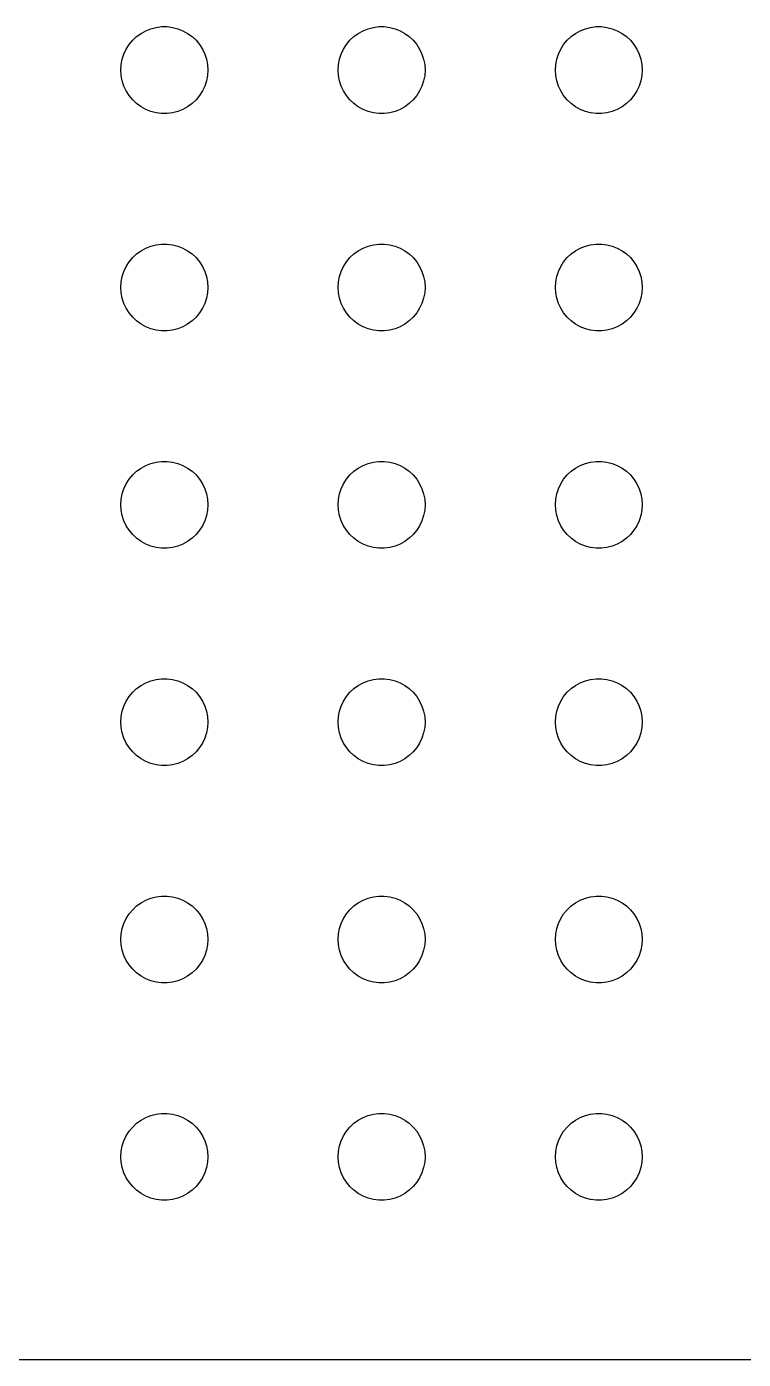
# Model space of a CAD drawing. Header units: metres. Extents: x -104 to 104, y -104 to 104.
# Drawn here: x -79.75 to -55.01, y -104.49 to -58.5 of the extents above; entities that cross this region are included whole.
import ezdxf

# ---------------------------------------------------------------- set-up
doc = ezdxf.new("R2010")
doc.units = ezdxf.units.M

msp = doc.modelspace()

# ---------------------------------------------------------------- linework, layer by layer
for p, q in [((-76.0934, -58.9732), (-75.9561, -58.8442)), ((-75.9561, -58.8442), (-75.8037, -58.7335)), ((-75.8037, -58.7335), (-75.6387, -58.6428)), ((-75.6387, -58.6428), (-75.4635, -58.5734)), ((-75.4635, -58.5734), (-75.2811, -58.5266)), ((-75.2811, -58.5266), (-75.0942, -58.503)), ((-75.0942, -58.503), (-74.9058, -58.503)), ((-74.9058, -58.503), (-74.7189, -58.5266)), ((-74.7189, -58.5266), (-74.5365, -58.5734)), ((-74.5365, -58.5734), (-74.3613, -58.6428)), ((-74.3613, -58.6428), (-74.1963, -58.7335)), ((-74.1963, -58.7335), (-74.0439, -58.8442)), ((-74.0439, -58.8442), (-73.9065, -58.9732)), ((-68.5934, -58.9732), (-68.4561, -58.8442)), ((-68.4561, -58.8442), (-68.3037, -58.7335)), ((-68.3037, -58.7335), (-68.1387, -58.6428)), ((-68.1387, -58.6428), (-67.9635, -58.5734)), ((-67.9635, -58.5734), (-67.7811, -58.5266)), ((-67.7811, -58.5266), (-67.5942, -58.503)), ((-67.5942, -58.503), (-67.4058, -58.503)), ((-67.4058, -58.503), (-67.2189, -58.5266)), ((-67.2189, -58.5266), (-67.0365, -58.5734)), ((-67.0365, -58.5734), (-66.8613, -58.6428)), ((-66.8613, -58.6428), (-66.6963, -58.7335)), ((-66.6963, -58.7335), (-66.5439, -58.8442)), ((-66.5439, -58.8442), (-66.4065, -58.9732)), ((-61.0934, -58.9732), (-60.9561, -58.8442)), ((-60.9561, -58.8442), (-60.8037, -58.7335)), ((-60.8037, -58.7335), (-60.6387, -58.6428)), ((-60.6387, -58.6428), (-60.4635, -58.5734)), ((-60.4635, -58.5734), (-60.2811, -58.5266)), ((-60.2811, -58.5266), (-60.0942, -58.503)), ((-60.0942, -58.503), (-59.9058, -58.503)), ((-59.9058, -58.503), (-59.7189, -58.5266)), ((-59.7189, -58.5266), (-59.5365, -58.5734)), ((-59.5365, -58.5734), (-59.3613, -58.6428)), ((-59.3613, -58.6428), (-59.1963, -58.7335)), ((-59.1963, -58.7335), (-59.0439, -58.8442)), ((-59.0439, -58.8442), (-58.9065, -58.9732)), ((-76.3947, -59.4478), (-76.3145, -59.2774)), ((-76.3145, -59.2774), (-76.2135, -59.1183)), ((-76.2135, -59.1183), (-76.0934, -58.9732)), ((-73.9065, -58.9732), (-73.7865, -59.1183)), ((-73.7865, -59.1183), (-73.6855, -59.2774)), ((-73.6855, -59.2774), (-73.6053, -59.4478)), ((-68.8947, -59.4478), (-68.8145, -59.2774)), ((-68.8145, -59.2774), (-68.7135, -59.1183)), ((-68.7135, -59.1183), (-68.5934, -58.9732)), ((-66.4065, -58.9732), (-66.2865, -59.1183)), ((-66.2865, -59.1183), (-66.1855, -59.2774)), ((-66.1855, -59.2774), (-66.1053, -59.4478)), ((-61.3947, -59.4478), (-61.3145, -59.2774)), ((-61.3145, -59.2774), (-61.2135, -59.1183)), ((-61.2135, -59.1183), (-61.0934, -58.9732)), ((-58.9065, -58.9732), (-58.7865, -59.1183)), ((-58.7865, -59.1183), (-58.6855, -59.2774)), ((-58.6855, -59.2774), (-58.6053, -59.4478)), ((-76.4882, -59.812), (-76.4529, -59.627)), ((-76.4529, -59.627), (-76.3947, -59.4478)), ((-73.6053, -59.4478), (-73.5471, -59.627)), ((-73.5471, -59.627), (-73.5118, -59.812)), ((-68.9882, -59.812), (-68.9529, -59.627)), ((-68.9529, -59.627), (-68.8947, -59.4478)), ((-66.1053, -59.4478), (-66.0471, -59.627)), ((-66.0471, -59.627), (-66.0118, -59.812)), ((-61.4882, -59.812), (-61.4529, -59.627)), ((-61.4529, -59.627), (-61.3947, -59.4478)), ((-58.6053, -59.4478), (-58.5471, -59.627)), ((-58.5471, -59.627), (-58.5118, -59.812)), ((-76.5, -60), (-76.4882, -59.812)), ((-76.4882, -60.188), (-76.5, -60)), ((-76.4529, -60.373), (-76.4882, -60.188)), ((-73.5118, -60.188), (-73.5471, -60.373)), ((-73.5118, -59.812), (-73.5, -60)), ((-73.5, -60), (-73.5118, -60.188)), ((-69, -60), (-68.9882, -59.812)), ((-68.9882, -60.188), (-69, -60)), ((-68.9529, -60.373), (-68.9882, -60.188)), ((-66.0118, -60.188), (-66.0471, -60.373)), ((-66.0118, -59.812), (-66, -60)), ((-66, -60), (-66.0118, -60.188)), ((-61.5, -60), (-61.4882, -59.812)), ((-61.4882, -60.188), (-61.5, -60)), ((-61.4529, -60.373), (-61.4882, -60.188)), ((-58.5118, -60.188), (-58.5471, -60.373)), ((-58.5118, -59.812), (-58.5, -60)), ((-58.5, -60), (-58.5118, -60.188)), ((-76.3947, -60.5522), (-76.4529, -60.373)), ((-76.3145, -60.7226), (-76.3947, -60.5522)), ((-73.6053, -60.5522), (-73.6855, -60.7226)), ((-73.5471, -60.373), (-73.6053, -60.5522)), ((-68.8947, -60.5522), (-68.9529, -60.373)), ((-68.8145, -60.7226), (-68.8947, -60.5522)), ((-66.1053, -60.5522), (-66.1855, -60.7226)), ((-66.0471, -60.373), (-66.1053, -60.5522)), ((-61.3947, -60.5522), (-61.4529, -60.373)), ((-61.3145, -60.7226), (-61.3947, -60.5522)), ((-58.6053, -60.5522), (-58.6855, -60.7226)), ((-58.5471, -60.373), (-58.6053, -60.5522)), ((-76.2135, -60.8817), (-76.3145, -60.7226)), ((-76.0934, -61.0268), (-76.2135, -60.8817)), ((-75.9561, -61.1558), (-76.0934, -61.0268)), ((-75.8037, -61.2665), (-75.9561, -61.1558)), ((-74.0439, -61.1558), (-74.1963, -61.2665)), ((-73.9065, -61.0268), (-74.0439, -61.1558)), ((-73.7865, -60.8817), (-73.9065, -61.0268)), ((-73.6855, -60.7226), (-73.7865, -60.8817)), ((-68.7135, -60.8817), (-68.8145, -60.7226)), ((-68.5934, -61.0268), (-68.7135, -60.8817)), ((-68.4561, -61.1558), (-68.5934, -61.0268)), ((-68.3037, -61.2665), (-68.4561, -61.1558)), ((-66.5439, -61.1558), (-66.6963, -61.2665)), ((-66.4065, -61.0268), (-66.5439, -61.1558)), ((-66.2865, -60.8817), (-66.4065, -61.0268)), ((-66.1855, -60.7226), (-66.2865, -60.8817)), ((-61.2135, -60.8817), (-61.3145, -60.7226)), ((-61.0934, -61.0268), (-61.2135, -60.8817)), ((-60.9561, -61.1558), (-61.0934, -61.0268)), ((-60.8037, -61.2665), (-60.9561, -61.1558)), ((-59.0439, -61.1558), (-59.1963, -61.2665)), ((-58.9065, -61.0268), (-59.0439, -61.1558)), ((-58.7865, -60.8817), (-58.9065, -61.0268)), ((-58.6855, -60.7226), (-58.7865, -60.8817)), ((-75.6387, -61.3572), (-75.8037, -61.2665)), ((-75.4635, -61.4266), (-75.6387, -61.3572)), ((-75.2811, -61.4734), (-75.4635, -61.4266)), ((-75.0942, -61.497), (-75.2811, -61.4734)), ((-74.9058, -61.497), (-75.0942, -61.497)), ((-74.7189, -61.4734), (-74.9058, -61.497)), ((-74.5365, -61.4266), (-74.7189, -61.4734)), ((-74.3613, -61.3572), (-74.5365, -61.4266)), ((-74.1963, -61.2665), (-74.3613, -61.3572)), ((-68.1387, -61.3572), (-68.3037, -61.2665)), ((-67.9635, -61.4266), (-68.1387, -61.3572)), ((-67.7811, -61.4734), (-67.9635, -61.4266)), ((-67.5942, -61.497), (-67.7811, -61.4734)), ((-67.4058, -61.497), (-67.5942, -61.497)), ((-67.2189, -61.4734), (-67.4058, -61.497)), ((-67.0365, -61.4266), (-67.2189, -61.4734)), ((-66.8613, -61.3572), (-67.0365, -61.4266)), ((-66.6963, -61.2665), (-66.8613, -61.3572)), ((-60.6387, -61.3572), (-60.8037, -61.2665)), ((-60.4635, -61.4266), (-60.6387, -61.3572)), ((-60.2811, -61.4734), (-60.4635, -61.4266)), ((-60.0942, -61.497), (-60.2811, -61.4734)), ((-59.9058, -61.497), (-60.0942, -61.497)), ((-59.7189, -61.4734), (-59.9058, -61.497)), ((-59.5365, -61.4266), (-59.7189, -61.4734)), ((-59.3613, -61.3572), (-59.5365, -61.4266)), ((-59.1963, -61.2665), (-59.3613, -61.3572)), ((-75.8037, -66.2335), (-75.6387, -66.1428)), ((-75.6387, -66.1428), (-75.4635, -66.0734)), ((-75.4635, -66.0734), (-75.2811, -66.0266)), ((-75.2811, -66.0266), (-75.0942, -66.003)), ((-75.0942, -66.003), (-74.9058, -66.003)), ((-74.9058, -66.003), (-74.7189, -66.0266)), ((-74.7189, -66.0266), (-74.5365, -66.0734)), ((-74.5365, -66.0734), (-74.3613, -66.1428)), ((-74.3613, -66.1428), (-74.1963, -66.2335)), ((-68.3037, -66.2335), (-68.1387, -66.1428)), ((-68.1387, -66.1428), (-67.9635, -66.0734)), ((-67.9635, -66.0734), (-67.7811, -66.0266)), ((-67.7811, -66.0266), (-67.5942, -66.003)), ((-67.5942, -66.003), (-67.4058, -66.003)), ((-67.4058, -66.003), (-67.2189, -66.0266)), ((-67.2189, -66.0266), (-67.0365, -66.0734)), ((-67.0365, -66.0734), (-66.8613, -66.1428)), ((-66.8613, -66.1428), (-66.6963, -66.2335)), ((-60.8037, -66.2335), (-60.6387, -66.1428)), ((-60.6387, -66.1428), (-60.4635, -66.0734)), ((-60.4635, -66.0734), (-60.2811, -66.0266)), ((-60.2811, -66.0266), (-60.0942, -66.003)), ((-60.0942, -66.003), (-59.9058, -66.003)), ((-59.9058, -66.003), (-59.7189, -66.0266)), ((-59.7189, -66.0266), (-59.5365, -66.0734)), ((-59.5365, -66.0734), (-59.3613, -66.1428)), ((-59.3613, -66.1428), (-59.1963, -66.2335)), ((-76.3145, -66.7774), (-76.2135, -66.6183)), ((-76.2135, -66.6183), (-76.0934, -66.4732)), ((-76.0934, -66.4732), (-75.9561, -66.3442)), ((-75.9561, -66.3442), (-75.8037, -66.2335)), ((-74.1963, -66.2335), (-74.0439, -66.3442)), ((-74.0439, -66.3442), (-73.9065, -66.4732)), ((-73.9065, -66.4732), (-73.7865, -66.6183)), ((-73.7865, -66.6183), (-73.6855, -66.7774)), ((-68.8145, -66.7774), (-68.7135, -66.6183)), ((-68.7135, -66.6183), (-68.5934, -66.4732)), ((-68.5934, -66.4732), (-68.4561, -66.3442)), ((-68.4561, -66.3442), (-68.3037, -66.2335)), ((-66.6963, -66.2335), (-66.5439, -66.3442)), ((-66.5439, -66.3442), (-66.4065, -66.4732)), ((-66.4065, -66.4732), (-66.2865, -66.6183)), ((-66.2865, -66.6183), (-66.1855, -66.7774)), ((-61.3145, -66.7774), (-61.2135, -66.6183)), ((-61.2135, -66.6183), (-61.0934, -66.4732)), ((-61.0934, -66.4732), (-60.9561, -66.3442)), ((-60.9561, -66.3442), (-60.8037, -66.2335)), ((-59.1963, -66.2335), (-59.0439, -66.3442)), ((-59.0439, -66.3442), (-58.9065, -66.4732)), ((-58.9065, -66.4732), (-58.7865, -66.6183)), ((-58.7865, -66.6183), (-58.6855, -66.7774)), ((-76.4882, -67.312), (-76.4529, -67.127)), ((-76.4529, -67.127), (-76.3947, -66.9478)), ((-76.3947, -66.9478), (-76.3145, -66.7774)), ((-73.6855, -66.7774), (-73.6053, -66.9478)), ((-73.6053, -66.9478), (-73.5471, -67.127)), ((-73.5471, -67.127), (-73.5118, -67.312)), ((-68.9882, -67.312), (-68.9529, -67.127)), ((-68.9529, -67.127), (-68.8947, -66.9478)), ((-68.8947, -66.9478), (-68.8145, -66.7774)), ((-66.1855, -66.7774), (-66.1053, -66.9478)), ((-66.1053, -66.9478), (-66.0471, -67.127)), ((-66.0471, -67.127), (-66.0118, -67.312)), ((-61.4882, -67.312), (-61.4529, -67.127)), ((-61.4529, -67.127), (-61.3947, -66.9478)), ((-61.3947, -66.9478), (-61.3145, -66.7774)), ((-58.6855, -66.7774), (-58.6053, -66.9478)), ((-58.6053, -66.9478), (-58.5471, -67.127)), ((-58.5471, -67.127), (-58.5118, -67.312)), ((-76.5, -67.5), (-76.4882, -67.312)), ((-76.4882, -67.688), (-76.5, -67.5)), ((-73.5118, -67.312), (-73.5, -67.5)), ((-73.5, -67.5), (-73.5118, -67.688)), ((-69, -67.5), (-68.9882, -67.312)), ((-68.9882, -67.688), (-69, -67.5)), ((-66.0118, -67.312), (-66, -67.5)), ((-66, -67.5), (-66.0118, -67.688)), ((-61.5, -67.5), (-61.4882, -67.312)), ((-61.4882, -67.688), (-61.5, -67.5)), ((-58.5118, -67.312), (-58.5, -67.5)), ((-58.5, -67.5), (-58.5118, -67.688)), ((-76.4529, -67.873), (-76.4882, -67.688)), ((-76.3947, -68.0522), (-76.4529, -67.873)), ((-76.3145, -68.2226), (-76.3947, -68.0522)), ((-73.6053, -68.0522), (-73.6855, -68.2226)), ((-73.5471, -67.873), (-73.6053, -68.0522)), ((-73.5118, -67.688), (-73.5471, -67.873)), ((-68.9529, -67.873), (-68.9882, -67.688)), ((-68.8947, -68.0522), (-68.9529, -67.873)), ((-68.8145, -68.2226), (-68.8947, -68.0522)), ((-66.1053, -68.0522), (-66.1855, -68.2226)), ((-66.0471, -67.873), (-66.1053, -68.0522)), ((-66.0118, -67.688), (-66.0471, -67.873)), ((-61.4529, -67.873), (-61.4882, -67.688)), ((-61.3947, -68.0522), (-61.4529, -67.873)), ((-61.3145, -68.2226), (-61.3947, -68.0522)), ((-58.6053, -68.0522), (-58.6855, -68.2226)), ((-58.5471, -67.873), (-58.6053, -68.0522)), ((-58.5118, -67.688), (-58.5471, -67.873)), ((-76.2135, -68.3817), (-76.3145, -68.2226)), ((-76.0934, -68.5268), (-76.2135, -68.3817)), ((-73.7865, -68.3817), (-73.9065, -68.5268)), ((-73.6855, -68.2226), (-73.7865, -68.3817)), ((-68.7135, -68.3817), (-68.8145, -68.2226)), ((-68.5934, -68.5268), (-68.7135, -68.3817)), ((-66.2865, -68.3817), (-66.4065, -68.5268)), ((-66.1855, -68.2226), (-66.2865, -68.3817)), ((-61.2135, -68.3817), (-61.3145, -68.2226)), ((-61.0934, -68.5268), (-61.2135, -68.3817)), ((-58.7865, -68.3817), (-58.9065, -68.5268)), ((-58.6855, -68.2226), (-58.7865, -68.3817)), ((-75.9561, -68.6558), (-76.0934, -68.5268)), ((-75.8037, -68.7665), (-75.9561, -68.6558)), ((-75.6387, -68.8572), (-75.8037, -68.7665)), ((-75.4635, -68.9266), (-75.6387, -68.8572)), ((-75.2811, -68.9734), (-75.4635, -68.9266)), ((-75.0942, -68.997), (-75.2811, -68.9734)), ((-74.7189, -68.9734), (-74.9058, -68.997)), ((-74.5365, -68.9266), (-74.7189, -68.9734)), ((-74.3613, -68.8572), (-74.5365, -68.9266)), ((-74.1963, -68.7665), (-74.3613, -68.8572)), ((-74.0439, -68.6558), (-74.1963, -68.7665)), ((-73.9065, -68.5268), (-74.0439, -68.6558)), ((-68.4561, -68.6558), (-68.5934, -68.5268)), ((-68.3037, -68.7665), (-68.4561, -68.6558)), ((-68.1387, -68.8572), (-68.3037, -68.7665)), ((-67.9635, -68.9266), (-68.1387, -68.8572)), ((-67.7811, -68.9734), (-67.9635, -68.9266)), ((-67.5942, -68.997), (-67.7811, -68.9734)), ((-67.2189, -68.9734), (-67.4058, -68.997)), ((-67.0365, -68.9266), (-67.2189, -68.9734)), ((-66.8613, -68.8572), (-67.0365, -68.9266)), ((-66.6963, -68.7665), (-66.8613, -68.8572)), ((-66.5439, -68.6558), (-66.6963, -68.7665)), ((-66.4065, -68.5268), (-66.5439, -68.6558)), ((-60.9561, -68.6558), (-61.0934, -68.5268)), ((-60.8037, -68.7665), (-60.9561, -68.6558)), ((-60.6387, -68.8572), (-60.8037, -68.7665)), ((-60.4635, -68.9266), (-60.6387, -68.8572)), ((-60.2811, -68.9734), (-60.4635, -68.9266)), ((-60.0942, -68.997), (-60.2811, -68.9734)), ((-59.7189, -68.9734), (-59.9058, -68.997)), ((-59.5365, -68.9266), (-59.7189, -68.9734)), ((-59.3613, -68.8572), (-59.5365, -68.9266)), ((-59.1963, -68.7665), (-59.3613, -68.8572)), ((-59.0439, -68.6558), (-59.1963, -68.7665)), ((-58.9065, -68.5268), (-59.0439, -68.6558)), ((-74.9058, -68.997), (-75.0942, -68.997)), ((-67.4058, -68.997), (-67.5942, -68.997)), ((-59.9058, -68.997), (-60.0942, -68.997)), ((-75.6387, -73.6428), (-75.4635, -73.5734)), ((-75.4635, -73.5734), (-75.2811, -73.5266)), ((-75.2811, -73.5266), (-75.0942, -73.503)), ((-75.0942, -73.503), (-74.9058, -73.503)), ((-74.9058, -73.503), (-74.7189, -73.5266)), ((-74.7189, -73.5266), (-74.5365, -73.5734)), ((-74.5365, -73.5734), (-74.3613, -73.6428)), ((-68.1387, -73.6428), (-67.9635, -73.5734)), ((-67.9635, -73.5734), (-67.7811, -73.5266)), ((-67.7811, -73.5266), (-67.5942, -73.503)), ((-67.5942, -73.503), (-67.4058, -73.503)), ((-67.4058, -73.503), (-67.2189, -73.5266)), ((-67.2189, -73.5266), (-67.0365, -73.5734)), ((-67.0365, -73.5734), (-66.8613, -73.6428)), ((-60.6387, -73.6428), (-60.4635, -73.5734)), ((-60.4635, -73.5734), (-60.2811, -73.5266)), ((-60.2811, -73.5266), (-60.0942, -73.503)), ((-60.0942, -73.503), (-59.9058, -73.503)), ((-59.9058, -73.503), (-59.7189, -73.5266)), ((-59.7189, -73.5266), (-59.5365, -73.5734)), ((-59.5365, -73.5734), (-59.3613, -73.6428)), ((-76.2135, -74.1183), (-76.0934, -73.9732)), ((-76.0934, -73.9732), (-75.9561, -73.8442)), ((-75.9561, -73.8442), (-75.8037, -73.7335)), ((-75.8037, -73.7335), (-75.6387, -73.6428)), ((-74.3613, -73.6428), (-74.1963, -73.7335)), ((-74.1963, -73.7335), (-74.0439, -73.8442)), ((-74.0439, -73.8442), (-73.9065, -73.9732)), ((-73.9065, -73.9732), (-73.7865, -74.1183)), ((-68.7135, -74.1183), (-68.5934, -73.9732)), ((-68.5934, -73.9732), (-68.4561, -73.8442)), ((-68.4561, -73.8442), (-68.3037, -73.7335)), ((-68.3037, -73.7335), (-68.1387, -73.6428)), ((-66.8613, -73.6428), (-66.6963, -73.7335)), ((-66.6963, -73.7335), (-66.5439, -73.8442)), ((-66.5439, -73.8442), (-66.4065, -73.9732)), ((-66.4065, -73.9732), (-66.2865, -74.1183)), ((-61.2135, -74.1183), (-61.0934, -73.9732)), ((-61.0934, -73.9732), (-60.9561, -73.8442)), ((-60.9561, -73.8442), (-60.8037, -73.7335)), ((-60.8037, -73.7335), (-60.6387, -73.6428)), ((-59.3613, -73.6428), (-59.1963, -73.7335)), ((-59.1963, -73.7335), (-59.0439, -73.8442)), ((-59.0439, -73.8442), (-58.9065, -73.9732)), ((-58.9065, -73.9732), (-58.7865, -74.1183)), ((-76.4529, -74.627), (-76.3947, -74.4478)), ((-76.3947, -74.4478), (-76.3145, -74.2774)), ((-76.3145, -74.2774), (-76.2135, -74.1183)), ((-73.7865, -74.1183), (-73.6855, -74.2774)), ((-73.6855, -74.2774), (-73.6053, -74.4478)), ((-73.6053, -74.4478), (-73.5471, -74.627)), ((-68.9529, -74.627), (-68.8947, -74.4478)), ((-68.8947, -74.4478), (-68.8145, -74.2774)), ((-68.8145, -74.2774), (-68.7135, -74.1183)), ((-66.2865, -74.1183), (-66.1855, -74.2774)), ((-66.1855, -74.2774), (-66.1053, -74.4478)), ((-66.1053, -74.4478), (-66.0471, -74.627)), ((-61.4529, -74.627), (-61.3947, -74.4478)), ((-61.3947, -74.4478), (-61.3145, -74.2774)), ((-61.3145, -74.2774), (-61.2135, -74.1183)), ((-58.7865, -74.1183), (-58.6855, -74.2774)), ((-58.6855, -74.2774), (-58.6053, -74.4478)), ((-58.6053, -74.4478), (-58.5471, -74.627)), ((-76.5, -75), (-76.4882, -74.812)), ((-76.4882, -74.812), (-76.4529, -74.627)), ((-73.5471, -74.627), (-73.5118, -74.812)), ((-73.5118, -74.812), (-73.5, -75)), ((-69, -75), (-68.9882, -74.812)), ((-68.9882, -74.812), (-68.9529, -74.627)), ((-66.0471, -74.627), (-66.0118, -74.812)), ((-66.0118, -74.812), (-66, -75)), ((-61.5, -75), (-61.4882, -74.812)), ((-61.4882, -74.812), (-61.4529, -74.627)), ((-58.5471, -74.627), (-58.5118, -74.812)), ((-58.5118, -74.812), (-58.5, -75)), ((-76.4882, -75.188), (-76.5, -75)), ((-76.4529, -75.373), (-76.4882, -75.188)), ((-76.3947, -75.5522), (-76.4529, -75.373)), ((-73.5471, -75.373), (-73.6053, -75.5522)), ((-73.5118, -75.188), (-73.5471, -75.373)), ((-73.5, -75), (-73.5118, -75.188)), ((-68.9882, -75.188), (-69, -75)), ((-68.9529, -75.373), (-68.9882, -75.188)), ((-68.8947, -75.5522), (-68.9529, -75.373)), ((-66.0471, -75.373), (-66.1053, -75.5522)), ((-66.0118, -75.188), (-66.0471, -75.373)), ((-66, -75), (-66.0118, -75.188)), ((-61.4882, -75.188), (-61.5, -75)), ((-61.4529, -75.373), (-61.4882, -75.188)), ((-61.3947, -75.5522), (-61.4529, -75.373)), ((-58.5471, -75.373), (-58.6053, -75.5522)), ((-58.5118, -75.188), (-58.5471, -75.373)), ((-58.5, -75), (-58.5118, -75.188)), ((-76.3145, -75.7226), (-76.3947, -75.5522)), ((-76.2135, -75.8817), (-76.3145, -75.7226)), ((-73.6855, -75.7226), (-73.7865, -75.8817)), ((-73.6053, -75.5522), (-73.6855, -75.7226)), ((-68.8145, -75.7226), (-68.8947, -75.5522)), ((-68.7135, -75.8817), (-68.8145, -75.7226)), ((-66.1855, -75.7226), (-66.2865, -75.8817)), ((-66.1053, -75.5522), (-66.1855, -75.7226)), ((-61.3145, -75.7226), (-61.3947, -75.5522)), ((-61.2135, -75.8817), (-61.3145, -75.7226)), ((-58.6855, -75.7226), (-58.7865, -75.8817)), ((-58.6053, -75.5522), (-58.6855, -75.7226)), ((-76.0934, -76.0268), (-76.2135, -75.8817)), ((-75.9561, -76.1558), (-76.0934, -76.0268)), ((-75.8037, -76.2665), (-75.9561, -76.1558)), ((-75.6387, -76.3572), (-75.8037, -76.2665)), ((-74.1963, -76.2665), (-74.3613, -76.3572)), ((-74.0439, -76.1558), (-74.1963, -76.2665)), ((-73.9065, -76.0268), (-74.0439, -76.1558)), ((-73.7865, -75.8817), (-73.9065, -76.0268)), ((-68.5934, -76.0268), (-68.7135, -75.8817)), ((-68.4561, -76.1558), (-68.5934, -76.0268)), ((-68.3037, -76.2665), (-68.4561, -76.1558)), ((-68.1387, -76.3572), (-68.3037, -76.2665)), ((-66.6963, -76.2665), (-66.8613, -76.3572)), ((-66.5439, -76.1558), (-66.6963, -76.2665)), ((-66.4065, -76.0268), (-66.5439, -76.1558)), ((-66.2865, -75.8817), (-66.4065, -76.0268)), ((-61.0934, -76.0268), (-61.2135, -75.8817)), ((-60.9561, -76.1558), (-61.0934, -76.0268)), ((-60.8037, -76.2665), (-60.9561, -76.1558)), ((-60.6387, -76.3572), (-60.8037, -76.2665)), ((-59.1963, -76.2665), (-59.3613, -76.3572)), ((-59.0439, -76.1558), (-59.1963, -76.2665)), ((-58.9065, -76.0268), (-59.0439, -76.1558)), ((-58.7865, -75.8817), (-58.9065, -76.0268)), ((-75.4635, -76.4266), (-75.6387, -76.3572)), ((-75.2811, -76.4734), (-75.4635, -76.4266)), ((-75.0942, -76.497), (-75.2811, -76.4734)), ((-74.9058, -76.497), (-75.0942, -76.497)), ((-74.7189, -76.4734), (-74.9058, -76.497)), ((-74.5365, -76.4266), (-74.7189, -76.4734)), ((-74.3613, -76.3572), (-74.5365, -76.4266)), ((-67.9635, -76.4266), (-68.1387, -76.3572)), ((-67.7811, -76.4734), (-67.9635, -76.4266)), ((-67.5942, -76.497), (-67.7811, -76.4734)), ((-67.4058, -76.497), (-67.5942, -76.497)), ((-67.2189, -76.4734), (-67.4058, -76.497)), ((-67.0365, -76.4266), (-67.2189, -76.4734)), ((-66.8613, -76.3572), (-67.0365, -76.4266)), ((-60.4635, -76.4266), (-60.6387, -76.3572)), ((-60.2811, -76.4734), (-60.4635, -76.4266)), ((-60.0942, -76.497), (-60.2811, -76.4734)), ((-59.9058, -76.497), (-60.0942, -76.497)), ((-59.7189, -76.4734), (-59.9058, -76.497)), ((-59.5365, -76.4266), (-59.7189, -76.4734)), ((-59.3613, -76.3572), (-59.5365, -76.4266)), ((-76.0934, -81.4732), (-75.9561, -81.3442)), ((-75.9561, -81.3442), (-75.8037, -81.2335)), ((-75.8037, -81.2335), (-75.6387, -81.1428)), ((-75.6387, -81.1428), (-75.4635, -81.0734)), ((-75.4635, -81.0734), (-75.2811, -81.0266)), ((-75.2811, -81.0266), (-75.0942, -81.003)), ((-75.0942, -81.003), (-74.9058, -81.003)), ((-74.9058, -81.003), (-74.7189, -81.0266)), ((-74.7189, -81.0266), (-74.5365, -81.0734)), ((-74.5365, -81.0734), (-74.3613, -81.1428)), ((-74.3613, -81.1428), (-74.1963, -81.2335)), ((-74.1963, -81.2335), (-74.0439, -81.3442)), ((-74.0439, -81.3442), (-73.9065, -81.4732)), ((-68.5934, -81.4732), (-68.4561, -81.3442)), ((-68.4561, -81.3442), (-68.3037, -81.2335)), ((-68.3037, -81.2335), (-68.1387, -81.1428)), ((-68.1387, -81.1428), (-67.9635, -81.0734)), ((-67.9635, -81.0734), (-67.7811, -81.0266)), ((-67.7811, -81.0266), (-67.5942, -81.003)), ((-67.5942, -81.003), (-67.4058, -81.003)), ((-67.4058, -81.003), (-67.2189, -81.0266)), ((-67.2189, -81.0266), (-67.0365, -81.0734)), ((-67.0365, -81.0734), (-66.8613, -81.1428)), ((-66.8613, -81.1428), (-66.6963, -81.2335)), ((-66.6963, -81.2335), (-66.5439, -81.3442)), ((-66.5439, -81.3442), (-66.4065, -81.4732)), ((-61.0934, -81.4732), (-60.9561, -81.3442)), ((-60.9561, -81.3442), (-60.8037, -81.2335)), ((-60.8037, -81.2335), (-60.6387, -81.1428)), ((-60.6387, -81.1428), (-60.4635, -81.0734)), ((-60.4635, -81.0734), (-60.2811, -81.0266)), ((-60.2811, -81.0266), (-60.0942, -81.003)), ((-60.0942, -81.003), (-59.9058, -81.003)), ((-59.9058, -81.003), (-59.7189, -81.0266)), ((-59.7189, -81.0266), (-59.5365, -81.0734)), ((-59.5365, -81.0734), (-59.3613, -81.1428)), ((-59.3613, -81.1428), (-59.1963, -81.2335)), ((-59.1963, -81.2335), (-59.0439, -81.3442)), ((-59.0439, -81.3442), (-58.9065, -81.4732)), ((-76.3947, -81.9478), (-76.3145, -81.7774)), ((-76.3145, -81.7774), (-76.2135, -81.6183)), ((-76.2135, -81.6183), (-76.0934, -81.4732)), ((-73.9065, -81.4732), (-73.7865, -81.6183)), ((-73.7865, -81.6183), (-73.6855, -81.7774)), ((-73.6855, -81.7774), (-73.6053, -81.9478)), ((-68.8947, -81.9478), (-68.8145, -81.7774)), ((-68.8145, -81.7774), (-68.7135, -81.6183)), ((-68.7135, -81.6183), (-68.5934, -81.4732)), ((-66.4065, -81.4732), (-66.2865, -81.6183)), ((-66.2865, -81.6183), (-66.1855, -81.7774)), ((-66.1855, -81.7774), (-66.1053, -81.9478)), ((-61.3947, -81.9478), (-61.3145, -81.7774)), ((-61.3145, -81.7774), (-61.2135, -81.6183)), ((-61.2135, -81.6183), (-61.0934, -81.4732)), ((-58.9065, -81.4732), (-58.7865, -81.6183)), ((-58.7865, -81.6183), (-58.6855, -81.7774)), ((-58.6855, -81.7774), (-58.6053, -81.9478)), ((-76.5, -82.5), (-76.4882, -82.312)), ((-76.4882, -82.312), (-76.4529, -82.127)), ((-76.4529, -82.127), (-76.3947, -81.9478)), ((-73.6053, -81.9478), (-73.5471, -82.127)), ((-73.5471, -82.127), (-73.5118, -82.312)), ((-73.5118, -82.312), (-73.5, -82.5)), ((-69, -82.5), (-68.9882, -82.312)), ((-68.9882, -82.312), (-68.9529, -82.127)), ((-68.9529, -82.127), (-68.8947, -81.9478)), ((-66.1053, -81.9478), (-66.0471, -82.127)), ((-66.0471, -82.127), (-66.0118, -82.312)), ((-66.0118, -82.312), (-66, -82.5)), ((-61.5, -82.5), (-61.4882, -82.312)), ((-61.4882, -82.312), (-61.4529, -82.127)), ((-61.4529, -82.127), (-61.3947, -81.9478)), ((-58.6053, -81.9478), (-58.5471, -82.127)), ((-58.5471, -82.127), (-58.5118, -82.312)), ((-58.5118, -82.312), (-58.5, -82.5)), ((-76.4882, -82.688), (-76.5, -82.5)), ((-76.4529, -82.873), (-76.4882, -82.688)), ((-73.5118, -82.688), (-73.5471, -82.873)), ((-73.5, -82.5), (-73.5118, -82.688)), ((-68.9882, -82.688), (-69, -82.5)), ((-68.9529, -82.873), (-68.9882, -82.688)), ((-66.0118, -82.688), (-66.0471, -82.873)), ((-66, -82.5), (-66.0118, -82.688)), ((-61.4882, -82.688), (-61.5, -82.5)), ((-61.4529, -82.873), (-61.4882, -82.688)), ((-58.5118, -82.688), (-58.5471, -82.873)), ((-58.5, -82.5), (-58.5118, -82.688)), ((-76.3947, -83.0522), (-76.4529, -82.873)), ((-76.3145, -83.2226), (-76.3947, -83.0522)), ((-76.2135, -83.3817), (-76.3145, -83.2226)), ((-73.6855, -83.2226), (-73.7865, -83.3817)), ((-73.6053, -83.0522), (-73.6855, -83.2226)), ((-73.5471, -82.873), (-73.6053, -83.0522)), ((-68.8947, -83.0522), (-68.9529, -82.873)), ((-68.8145, -83.2226), (-68.8947, -83.0522)), ((-68.7135, -83.3817), (-68.8145, -83.2226)), ((-66.1855, -83.2226), (-66.2865, -83.3817)), ((-66.1053, -83.0522), (-66.1855, -83.2226)), ((-66.0471, -82.873), (-66.1053, -83.0522)), ((-61.3947, -83.0522), (-61.4529, -82.873)), ((-61.3145, -83.2226), (-61.3947, -83.0522)), ((-61.2135, -83.3817), (-61.3145, -83.2226)), ((-58.6855, -83.2226), (-58.7865, -83.3817)), ((-58.6053, -83.0522), (-58.6855, -83.2226)), ((-58.5471, -82.873), (-58.6053, -83.0522)), ((-76.0934, -83.5268), (-76.2135, -83.3817)), ((-75.9561, -83.6558), (-76.0934, -83.5268)), ((-75.8037, -83.7665), (-75.9561, -83.6558)), ((-74.0439, -83.6558), (-74.1963, -83.7665)), ((-73.9065, -83.5268), (-74.0439, -83.6558)), ((-73.7865, -83.3817), (-73.9065, -83.5268)), ((-68.5934, -83.5268), (-68.7135, -83.3817)), ((-68.4561, -83.6558), (-68.5934, -83.5268)), ((-68.3037, -83.7665), (-68.4561, -83.6558)), ((-66.5439, -83.6558), (-66.6963, -83.7665)), ((-66.4065, -83.5268), (-66.5439, -83.6558)), ((-66.2865, -83.3817), (-66.4065, -83.5268)), ((-61.0934, -83.5268), (-61.2135, -83.3817)), ((-60.9561, -83.6558), (-61.0934, -83.5268)), ((-60.8037, -83.7665), (-60.9561, -83.6558)), ((-59.0439, -83.6558), (-59.1963, -83.7665)), ((-58.9065, -83.5268), (-59.0439, -83.6558)), ((-58.7865, -83.3817), (-58.9065, -83.5268)), ((-75.6387, -83.8572), (-75.8037, -83.7665)), ((-75.4635, -83.9266), (-75.6387, -83.8572)), ((-75.2811, -83.9734), (-75.4635, -83.9266)), ((-75.0942, -83.997), (-75.2811, -83.9734)), ((-74.9058, -83.997), (-75.0942, -83.997)), ((-74.7189, -83.9734), (-74.9058, -83.997)), ((-74.5365, -83.9266), (-74.7189, -83.9734)), ((-74.3613, -83.8572), (-74.5365, -83.9266)), ((-74.1963, -83.7665), (-74.3613, -83.8572)), ((-68.1387, -83.8572), (-68.3037, -83.7665)), ((-67.9635, -83.9266), (-68.1387, -83.8572)), ((-67.7811, -83.9734), (-67.9635, -83.9266)), ((-67.5942, -83.997), (-67.7811, -83.9734)), ((-67.4058, -83.997), (-67.5942, -83.997)), ((-67.2189, -83.9734), (-67.4058, -83.997)), ((-67.0365, -83.9266), (-67.2189, -83.9734)), ((-66.8613, -83.8572), (-67.0365, -83.9266)), ((-66.6963, -83.7665), (-66.8613, -83.8572)), ((-60.6387, -83.8572), (-60.8037, -83.7665)), ((-60.4635, -83.9266), (-60.6387, -83.8572)), ((-60.2811, -83.9734), (-60.4635, -83.9266)), ((-60.0942, -83.997), (-60.2811, -83.9734)), ((-59.9058, -83.997), (-60.0942, -83.997)), ((-59.7189, -83.9734), (-59.9058, -83.997)), ((-59.5365, -83.9266), (-59.7189, -83.9734)), ((-59.3613, -83.8572), (-59.5365, -83.9266)), ((-59.1963, -83.7665), (-59.3613, -83.8572)), ((-75.9561, -88.8442), (-75.8037, -88.7335)), ((-75.8037, -88.7335), (-75.6387, -88.6428)), ((-75.6387, -88.6428), (-75.4635, -88.5734)), ((-75.4635, -88.5734), (-75.2811, -88.5266)), ((-75.2811, -88.5266), (-75.0942, -88.503)), ((-75.0942, -88.503), (-74.9058, -88.503)), ((-74.9058, -88.503), (-74.7189, -88.5266)), ((-74.7189, -88.5266), (-74.5365, -88.5734)), ((-74.5365, -88.5734), (-74.3613, -88.6428)), ((-74.3613, -88.6428), (-74.1963, -88.7335)), ((-74.1963, -88.7335), (-74.0439, -88.8442)), ((-68.4561, -88.8442), (-68.3037, -88.7335)), ((-68.3037, -88.7335), (-68.1387, -88.6428)), ((-68.1387, -88.6428), (-67.9635, -88.5734)), ((-67.9635, -88.5734), (-67.7811, -88.5266)), ((-67.7811, -88.5266), (-67.5942, -88.503)), ((-67.5942, -88.503), (-67.4058, -88.503)), ((-67.4058, -88.503), (-67.2189, -88.5266)), ((-67.2189, -88.5266), (-67.0365, -88.5734)), ((-67.0365, -88.5734), (-66.8613, -88.6428)), ((-66.8613, -88.6428), (-66.6963, -88.7335)), ((-66.6963, -88.7335), (-66.5439, -88.8442)), ((-60.9561, -88.8442), (-60.8037, -88.7335)), ((-60.8037, -88.7335), (-60.6387, -88.6428)), ((-60.6387, -88.6428), (-60.4635, -88.5734)), ((-60.4635, -88.5734), (-60.2811, -88.5266)), ((-60.2811, -88.5266), (-60.0942, -88.503)), ((-60.0942, -88.503), (-59.9058, -88.503)), ((-59.9058, -88.503), (-59.7189, -88.5266)), ((-59.7189, -88.5266), (-59.5365, -88.5734)), ((-59.5365, -88.5734), (-59.3613, -88.6428)), ((-59.3613, -88.6428), (-59.1963, -88.7335)), ((-59.1963, -88.7335), (-59.0439, -88.8442)), ((-76.3145, -89.2774), (-76.2135, -89.1183)), ((-76.2135, -89.1183), (-76.0934, -88.9732)), ((-76.0934, -88.9732), (-75.9561, -88.8442)), ((-74.0439, -88.8442), (-73.9065, -88.9732)), ((-73.9065, -88.9732), (-73.7865, -89.1183)), ((-73.7865, -89.1183), (-73.6855, -89.2774)), ((-68.8145, -89.2774), (-68.7135, -89.1183)), ((-68.7135, -89.1183), (-68.5934, -88.9732)), ((-68.5934, -88.9732), (-68.4561, -88.8442)), ((-66.5439, -88.8442), (-66.4065, -88.9732)), ((-66.4065, -88.9732), (-66.2865, -89.1183)), ((-66.2865, -89.1183), (-66.1855, -89.2774)), ((-61.3145, -89.2774), (-61.2135, -89.1183)), ((-61.2135, -89.1183), (-61.0934, -88.9732)), ((-61.0934, -88.9732), (-60.9561, -88.8442)), ((-59.0439, -88.8442), (-58.9065, -88.9732)), ((-58.9065, -88.9732), (-58.7865, -89.1183)), ((-58.7865, -89.1183), (-58.6855, -89.2774)), ((-76.4882, -89.812), (-76.4529, -89.627)), ((-76.4529, -89.627), (-76.3947, -89.4478)), ((-76.3947, -89.4478), (-76.3145, -89.2774)), ((-73.6855, -89.2774), (-73.6053, -89.4478)), ((-73.6053, -89.4478), (-73.5471, -89.627)), ((-73.5471, -89.627), (-73.5118, -89.812)), ((-68.9882, -89.812), (-68.9529, -89.627)), ((-68.9529, -89.627), (-68.8947, -89.4478)), ((-68.8947, -89.4478), (-68.8145, -89.2774)), ((-66.1855, -89.2774), (-66.1053, -89.4478)), ((-66.1053, -89.4478), (-66.0471, -89.627)), ((-66.0471, -89.627), (-66.0118, -89.812)), ((-61.4882, -89.812), (-61.4529, -89.627)), ((-61.4529, -89.627), (-61.3947, -89.4478)), ((-61.3947, -89.4478), (-61.3145, -89.2774)), ((-58.6855, -89.2774), (-58.6053, -89.4478)), ((-58.6053, -89.4478), (-58.5471, -89.627)), ((-58.5471, -89.627), (-58.5118, -89.812)), ((-76.5, -90), (-76.4882, -89.812)), ((-76.4882, -90.188), (-76.5, -90)), ((-73.5118, -89.812), (-73.5, -90)), ((-73.5, -90), (-73.5118, -90.188)), ((-69, -90), (-68.9882, -89.812)), ((-68.9882, -90.188), (-69, -90)), ((-66.0118, -89.812), (-66, -90)), ((-66, -90), (-66.0118, -90.188)), ((-61.5, -90), (-61.4882, -89.812)), ((-61.4882, -90.188), (-61.5, -90)), ((-58.5118, -89.812), (-58.5, -90)), ((-58.5, -90), (-58.5118, -90.188)), ((-76.4529, -90.373), (-76.4882, -90.188)), ((-76.3947, -90.5522), (-76.4529, -90.373)), ((-76.3145, -90.7226), (-76.3947, -90.5522)), ((-73.6053, -90.5522), (-73.6855, -90.7226)), ((-73.5471, -90.373), (-73.6053, -90.5522)), ((-73.5118, -90.188), (-73.5471, -90.373)), ((-68.9529, -90.373), (-68.9882, -90.188)), ((-68.8947, -90.5522), (-68.9529, -90.373)), ((-68.8145, -90.7226), (-68.8947, -90.5522)), ((-66.1053, -90.5522), (-66.1855, -90.7226)), ((-66.0471, -90.373), (-66.1053, -90.5522)), ((-66.0118, -90.188), (-66.0471, -90.373)), ((-61.4529, -90.373), (-61.4882, -90.188)), ((-61.3947, -90.5522), (-61.4529, -90.373)), ((-61.3145, -90.7226), (-61.3947, -90.5522)), ((-58.6053, -90.5522), (-58.6855, -90.7226)), ((-58.5471, -90.373), (-58.6053, -90.5522)), ((-58.5118, -90.188), (-58.5471, -90.373)), ((-76.2135, -90.8817), (-76.3145, -90.7226)), ((-76.0934, -91.0268), (-76.2135, -90.8817)), ((-75.9561, -91.1558), (-76.0934, -91.0268)), ((-73.9065, -91.0268), (-74.0439, -91.1558)), ((-73.7865, -90.8817), (-73.9065, -91.0268)), ((-73.6855, -90.7226), (-73.7865, -90.8817)), ((-68.7135, -90.8817), (-68.8145, -90.7226)), ((-68.5934, -91.0268), (-68.7135, -90.8817)), ((-68.4561, -91.1558), (-68.5934, -91.0268)), ((-66.4065, -91.0268), (-66.5439, -91.1558)), ((-66.2865, -90.8817), (-66.4065, -91.0268)), ((-66.1855, -90.7226), (-66.2865, -90.8817)), ((-61.2135, -90.8817), (-61.3145, -90.7226)), ((-61.0934, -91.0268), (-61.2135, -90.8817)), ((-60.9561, -91.1558), (-61.0934, -91.0268)), ((-58.9065, -91.0268), (-59.0439, -91.1558)), ((-58.7865, -90.8817), (-58.9065, -91.0268)), ((-58.6855, -90.7226), (-58.7865, -90.8817)), ((-75.8037, -91.2665), (-75.9561, -91.1558)), ((-75.6387, -91.3572), (-75.8037, -91.2665)), ((-75.4635, -91.4266), (-75.6387, -91.3572)), ((-75.2811, -91.4734), (-75.4635, -91.4266)), ((-75.0942, -91.497), (-75.2811, -91.4734)), ((-74.9058, -91.497), (-75.0942, -91.497)), ((-74.7189, -91.4734), (-74.9058, -91.497)), ((-74.5365, -91.4266), (-74.7189, -91.4734)), ((-74.3613, -91.3572), (-74.5365, -91.4266)), ((-74.1963, -91.2665), (-74.3613, -91.3572)), ((-74.0439, -91.1558), (-74.1963, -91.2665)), ((-68.3037, -91.2665), (-68.4561, -91.1558)), ((-68.1387, -91.3572), (-68.3037, -91.2665)), ((-67.9635, -91.4266), (-68.1387, -91.3572)), ((-67.7811, -91.4734), (-67.9635, -91.4266)), ((-67.5942, -91.497), (-67.7811, -91.4734)), ((-67.4058, -91.497), (-67.5942, -91.497)), ((-67.2189, -91.4734), (-67.4058, -91.497)), ((-67.0365, -91.4266), (-67.2189, -91.4734)), ((-66.8613, -91.3572), (-67.0365, -91.4266)), ((-66.6963, -91.2665), (-66.8613, -91.3572)), ((-66.5439, -91.1558), (-66.6963, -91.2665)), ((-60.8037, -91.2665), (-60.9561, -91.1558)), ((-60.6387, -91.3572), (-60.8037, -91.2665)), ((-60.4635, -91.4266), (-60.6387, -91.3572)), ((-60.2811, -91.4734), (-60.4635, -91.4266)), ((-60.0942, -91.497), (-60.2811, -91.4734)), ((-59.9058, -91.497), (-60.0942, -91.497)), ((-59.7189, -91.4734), (-59.9058, -91.497)), ((-59.5365, -91.4266), (-59.7189, -91.4734)), ((-59.3613, -91.3572), (-59.5365, -91.4266)), ((-59.1963, -91.2665), (-59.3613, -91.3572)), ((-59.0439, -91.1558), (-59.1963, -91.2665)), ((-75.6387, -96.1428), (-75.4635, -96.0734)), ((-75.4635, -96.0734), (-75.2811, -96.0266)), ((-75.2811, -96.0266), (-75.0942, -96.003)), ((-75.0942, -96.003), (-74.9058, -96.003)), ((-74.9058, -96.003), (-74.7189, -96.0266)), ((-74.7189, -96.0266), (-74.5365, -96.0734)), ((-74.5365, -96.0734), (-74.3613, -96.1428)), ((-68.1387, -96.1428), (-67.9635, -96.0734)), ((-67.9635, -96.0734), (-67.7811, -96.0266)), ((-67.7811, -96.0266), (-67.5942, -96.003)), ((-67.5942, -96.003), (-67.4058, -96.003)), ((-67.4058, -96.003), (-67.2189, -96.0266)), ((-67.2189, -96.0266), (-67.0365, -96.0734)), ((-67.0365, -96.0734), (-66.8613, -96.1428)), ((-60.6387, -96.1428), (-60.4635, -96.0734)), ((-60.4635, -96.0734), (-60.2811, -96.0266)), ((-60.2811, -96.0266), (-60.0942, -96.003)), ((-60.0942, -96.003), (-59.9058, -96.003)), ((-59.9058, -96.003), (-59.7189, -96.0266)), ((-59.7189, -96.0266), (-59.5365, -96.0734)), ((-59.5365, -96.0734), (-59.3613, -96.1428)), ((-76.2135, -96.6183), (-76.0934, -96.4732)), ((-76.0934, -96.4732), (-75.9561, -96.3442)), ((-75.9561, -96.3442), (-75.8037, -96.2335)), ((-75.8037, -96.2335), (-75.6387, -96.1428)), ((-74.3613, -96.1428), (-74.1963, -96.2335)), ((-74.1963, -96.2335), (-74.0439, -96.3442)), ((-74.0439, -96.3442), (-73.9065, -96.4732)), ((-73.9065, -96.4732), (-73.7865, -96.6183)), ((-68.7135, -96.6183), (-68.5934, -96.4732)), ((-68.5934, -96.4732), (-68.4561, -96.3442)), ((-68.4561, -96.3442), (-68.3037, -96.2335)), ((-68.3037, -96.2335), (-68.1387, -96.1428)), ((-66.8613, -96.1428), (-66.6963, -96.2335)), ((-66.6963, -96.2335), (-66.5439, -96.3442)), ((-66.5439, -96.3442), (-66.4065, -96.4732)), ((-66.4065, -96.4732), (-66.2865, -96.6183)), ((-61.2135, -96.6183), (-61.0934, -96.4732)), ((-61.0934, -96.4732), (-60.9561, -96.3442)), ((-60.9561, -96.3442), (-60.8037, -96.2335)), ((-60.8037, -96.2335), (-60.6387, -96.1428)), ((-59.3613, -96.1428), (-59.1963, -96.2335)), ((-59.1963, -96.2335), (-59.0439, -96.3442)), ((-59.0439, -96.3442), (-58.9065, -96.4732)), ((-58.9065, -96.4732), (-58.7865, -96.6183)), ((-76.4529, -97.127), (-76.3947, -96.9478)), ((-76.3947, -96.9478), (-76.3145, -96.7774)), ((-76.3145, -96.7774), (-76.2135, -96.6183)), ((-73.7865, -96.6183), (-73.6855, -96.7774)), ((-73.6855, -96.7774), (-73.6053, -96.9478)), ((-73.6053, -96.9478), (-73.5471, -97.127)), ((-68.9529, -97.127), (-68.8947, -96.9478)), ((-68.8947, -96.9478), (-68.8145, -96.7774)), ((-68.8145, -96.7774), (-68.7135, -96.6183)), ((-66.2865, -96.6183), (-66.1855, -96.7774)), ((-66.1855, -96.7774), (-66.1053, -96.9478)), ((-66.1053, -96.9478), (-66.0471, -97.127)), ((-61.4529, -97.127), (-61.3947, -96.9478)), ((-61.3947, -96.9478), (-61.3145, -96.7774)), ((-61.3145, -96.7774), (-61.2135, -96.6183)), ((-58.7865, -96.6183), (-58.6855, -96.7774)), ((-58.6855, -96.7774), (-58.6053, -96.9478)), ((-58.6053, -96.9478), (-58.5471, -97.127)), ((-76.5, -97.5), (-76.4882, -97.312)), ((-76.4882, -97.312), (-76.4529, -97.127)), ((-73.5471, -97.127), (-73.5118, -97.312)), ((-73.5118, -97.312), (-73.5, -97.5)), ((-69, -97.5), (-68.9882, -97.312)), ((-68.9882, -97.312), (-68.9529, -97.127)), ((-66.0471, -97.127), (-66.0118, -97.312)), ((-66.0118, -97.312), (-66, -97.5)), ((-61.5, -97.5), (-61.4882, -97.312)), ((-61.4882, -97.312), (-61.4529, -97.127)), ((-58.5471, -97.127), (-58.5118, -97.312)), ((-58.5118, -97.312), (-58.5, -97.5)), ((-76.4882, -97.688), (-76.5, -97.5)), ((-76.4529, -97.873), (-76.4882, -97.688)), ((-76.3947, -98.0522), (-76.4529, -97.873)), ((-73.5471, -97.873), (-73.6053, -98.0522)), ((-73.5118, -97.688), (-73.5471, -97.873)), ((-73.5, -97.5), (-73.5118, -97.688)), ((-68.9882, -97.688), (-69, -97.5)), ((-68.9529, -97.873), (-68.9882, -97.688)), ((-68.8947, -98.0522), (-68.9529, -97.873)), ((-66.0471, -97.873), (-66.1053, -98.0522)), ((-66.0118, -97.688), (-66.0471, -97.873)), ((-66, -97.5), (-66.0118, -97.688)), ((-61.4882, -97.688), (-61.5, -97.5)), ((-61.4529, -97.873), (-61.4882, -97.688)), ((-61.3947, -98.0522), (-61.4529, -97.873)), ((-58.5471, -97.873), (-58.6053, -98.0522)), ((-58.5118, -97.688), (-58.5471, -97.873)), ((-58.5, -97.5), (-58.5118, -97.688)), ((-76.3145, -98.2226), (-76.3947, -98.0522)), ((-76.2135, -98.3817), (-76.3145, -98.2226)), ((-76.0934, -98.5268), (-76.2135, -98.3817)), ((-73.7865, -98.3817), (-73.9065, -98.5268)), ((-73.6855, -98.2226), (-73.7865, -98.3817)), ((-73.6053, -98.0522), (-73.6855, -98.2226)), ((-68.8145, -98.2226), (-68.8947, -98.0522)), ((-68.7135, -98.3817), (-68.8145, -98.2226)), ((-68.5934, -98.5268), (-68.7135, -98.3817)), ((-66.2865, -98.3817), (-66.4065, -98.5268)), ((-66.1855, -98.2226), (-66.2865, -98.3817)), ((-66.1053, -98.0522), (-66.1855, -98.2226)), ((-61.3145, -98.2226), (-61.3947, -98.0522)), ((-61.2135, -98.3817), (-61.3145, -98.2226)), ((-61.0934, -98.5268), (-61.2135, -98.3817)), ((-58.7865, -98.3817), (-58.9065, -98.5268)), ((-58.6855, -98.2226), (-58.7865, -98.3817)), ((-58.6053, -98.0522), (-58.6855, -98.2226)), ((-75.9561, -98.6558), (-76.0934, -98.5268)), ((-75.8037, -98.7665), (-75.9561, -98.6558)), ((-75.6387, -98.8572), (-75.8037, -98.7665)), ((-75.4635, -98.9266), (-75.6387, -98.8572)), ((-74.3613, -98.8572), (-74.5365, -98.9266)), ((-74.1963, -98.7665), (-74.3613, -98.8572)), ((-74.0439, -98.6558), (-74.1963, -98.7665)), ((-73.9065, -98.5268), (-74.0439, -98.6558)), ((-68.4561, -98.6558), (-68.5934, -98.5268)), ((-68.3037, -98.7665), (-68.4561, -98.6558)), ((-68.1387, -98.8572), (-68.3037, -98.7665)), ((-67.9635, -98.9266), (-68.1387, -98.8572)), ((-66.8613, -98.8572), (-67.0365, -98.9266)), ((-66.6963, -98.7665), (-66.8613, -98.8572)), ((-66.5439, -98.6558), (-66.6963, -98.7665)), ((-66.4065, -98.5268), (-66.5439, -98.6558)), ((-60.9561, -98.6558), (-61.0934, -98.5268)), ((-60.8037, -98.7665), (-60.9561, -98.6558)), ((-60.6387, -98.8572), (-60.8037, -98.7665)), ((-60.4635, -98.9266), (-60.6387, -98.8572)), ((-59.3613, -98.8572), (-59.5365, -98.9266)), ((-59.1963, -98.7665), (-59.3613, -98.8572)), ((-59.0439, -98.6558), (-59.1963, -98.7665)), ((-58.9065, -98.5268), (-59.0439, -98.6558)), ((-75.2811, -98.9734), (-75.4635, -98.9266)), ((-75.0942, -98.997), (-75.2811, -98.9734)), ((-74.9058, -98.997), (-75.0942, -98.997)), ((-74.7189, -98.9734), (-74.9058, -98.997)), ((-74.5365, -98.9266), (-74.7189, -98.9734)), ((-67.7811, -98.9734), (-67.9635, -98.9266)), ((-67.5942, -98.997), (-67.7811, -98.9734)), ((-67.4058, -98.997), (-67.5942, -98.997)), ((-67.2189, -98.9734), (-67.4058, -98.997)), ((-67.0365, -98.9266), (-67.2189, -98.9734)), ((-60.2811, -98.9734), (-60.4635, -98.9266)), ((-60.0942, -98.997), (-60.2811, -98.9734)), ((-59.9058, -98.997), (-60.0942, -98.997)), ((-59.7189, -98.9734), (-59.9058, -98.997)), ((-59.5365, -98.9266), (-59.7189, -98.9734)), ((-99.8139, -104.49), (99.8139, -104.49))]:
    msp.add_line(p, q)

doc.saveas('drawing.dxf')
